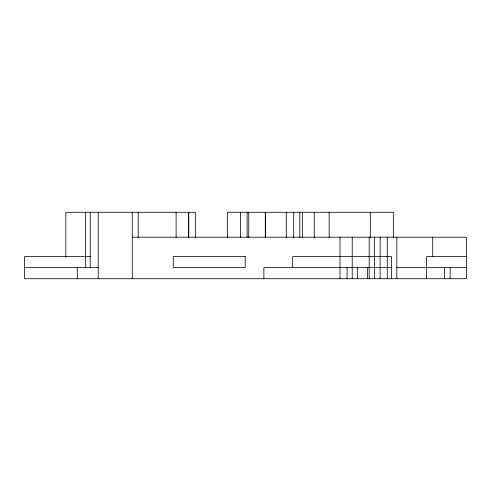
<?xml version="1.0" encoding="UTF-8"?>
<svg xmlns="http://www.w3.org/2000/svg" width="491" height="491" viewBox="0 0 491 491"><rect width="100%" height="100%" fill="white"/><g stroke="black" fill="none" stroke-linecap="round" stroke-linejoin="round"><path stroke-width="0.74" d="M132.275 237.196L466.45 237.196L466.45 278.722L24.55 278.722L24.55 256.572L90.7 256.572M466.45 256.572L426.55 256.572L426.55 278.722M24.55 267.644L98.734 267.644M391.53 267.644L263.876 267.644L263.876 278.722M396.826 267.644L466.45 267.644M450.149 267.644L450.149 278.722M444.613 267.644L444.613 278.722M432.712 237.196L432.712 256.824M396.826 237.196L396.826 278.722M393.328 237.478L393.328 212.278L227.505 212.278L227.505 237.478M391.53 278.722L391.53 256.572L292.667 256.572L292.667 267.644M387.276 237.196L387.276 278.722M380.144 237.196L380.144 278.722M374.504 237.196L374.504 278.722M370.318 212.278L370.318 237.478M369.177 237.196L369.177 278.722M367.55 267.644L367.55 278.722M357.344 267.644L357.344 278.722M352.219 237.196L352.219 278.722M347.063 267.644L347.063 278.722M340.005 237.196L340.005 278.722M329.173 212.278L329.173 237.478M314.258 212.278L314.258 237.478M302.321 212.278L302.321 237.478M299.792 212.278L299.792 237.478M293.704 212.278L293.704 237.478M286.296 212.278L286.296 237.478M265.435 212.278L265.435 237.478M265.293 212.278L265.293 237.478M248.753 212.278L248.753 237.478M247.126 212.278L247.126 237.478M240.48 212.278L240.48 237.478M195.326 237.478L195.326 212.278L65.831 212.278L65.831 257.339M188.783 212.278L188.783 237.478M188.403 212.278L188.403 237.478M176.116 212.278L176.116 237.478M138.192 212.278L138.192 237.478M132.275 212.278L132.275 278.722M98.225 212.278L98.225 278.722M90.227 212.278L90.227 268.031M85.698 256.572L85.698 267.644M85.489 212.278L85.489 257.339M77.29 267.644L77.29 278.722M245.187 256.572L173.28 256.572L173.28 267.644L245.187 267.644L245.187 256.572"/></g></svg>
